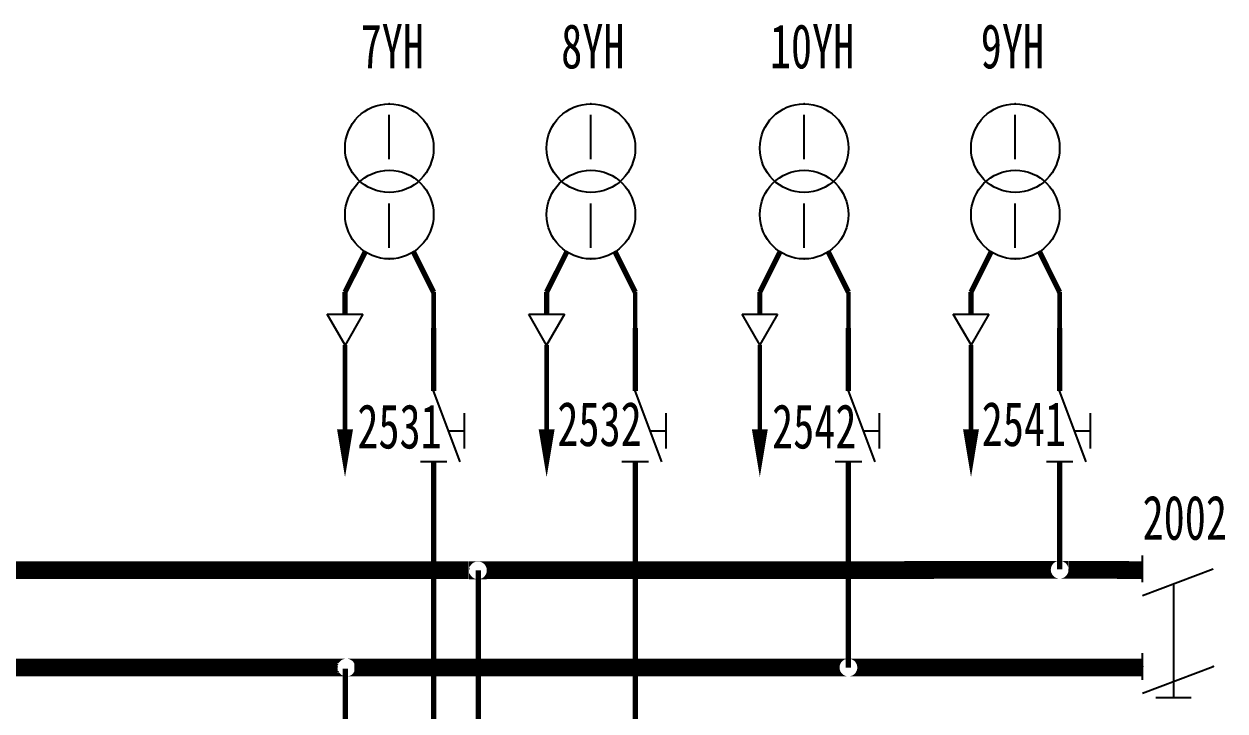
# Model space of a CAD drawing. Header units: millimetres. Extents: x 10667 to 23854, y -3427 to -2899.
# Drawn here: x 15367.5 to 15503, y -3157.6 to -3080.1 of the extents above; entities that cross this region are included whole.
import ezdxf

# ---------------------------------------------------------------- set-up
doc = ezdxf.new("R2010")
doc.units = ezdxf.units.MM
doc.header["$LTSCALE"] = 10
doc.linetypes.add('DASHED', pattern=[11, 5, 0.5, 5, 0.5])
for name, color, linetype in [('BLOCK', 3, 'Continuous'), ('LINE', 7, 'Continuous'), ('TEXT', 2, 'Continuous'), ('设    备', 3, 'Continuous'), ('设备编号', 2, 'Continuous'), ('连 接 线', 1, 'Continuous')]:
    doc.layers.add(name, color=color, linetype=linetype)
doc.styles.add('HZ', font='SimSun.ttf', dxfattribs={"width": 0.7})

# ---------------------------------------------------------------- blocks, each defined once
blk = doc.blocks.new('$JT')
at = {"color": 3}
blk.add_lwpolyline([(0, 0, 1.8, 0, 0), (0, 5.41, 0, 0, 0)], format="xyseb", dxfattribs=at)
blk = doc.blocks.new('$SGK1')
at = {"layer": 'BLOCK'}
for p, q in [((-3, 0), (0, -8)), ((-1.5, 0), (1.5, 0))]:
    blk.add_line(p, q, dxfattribs=at)
at = {"layer": 'TEXT', "color": 3}
for p, q in [((-3.5, -1.5), (-3.5, -5.5)), ((-1.6875, -3.5), (-3.5, -3.5))]:
    blk.add_line(p, q, dxfattribs=at)

msp = doc.modelspace()

# ---------------------------------------------------------------- linework, layer by layer
at = {"color": 3}
msp.add_line((15497.22, -3143.27), (15497.22, -3154.27), dxfattribs=at)
at = {"layer": 'BLOCK'}
for p, q in [((15493.72, -3143.09), (15493.72, -3140.09)), ((15493.72, -3144.59), (15501.72, -3141.59)), ((15493.72, -3154.09), (15493.72, -3151.09)), ((15493.72, -3155.59), (15501.72, -3152.59))]:
    msp.add_line(p, q, dxfattribs=at)
for p in [(15493.72, -3152.59), (15501.72, -3152.59)]:
    msp.add_point(p, dxfattribs=at)
at = {"layer": 'TEXT', "color": 3}
for p, q in [((15497.22, -3154.27), (15497.22, -3156.09)), ((15495.22, -3156.09), (15499.22, -3156.09))]:
    msp.add_line(p, q, dxfattribs=at)
at = {"layer": '设    备', "color": 3}
for p, q in [((15408.74, -3095.36), (15408.74, -3090.36)), ((15431.49, -3095.36), (15431.49, -3090.36)), ((15455.55, -3095.36), (15455.55, -3090.36)), ((15479.38, -3095.36), (15479.38, -3090.36)), ((15408.74, -3105.36), (15408.74, -3100.36)), ((15431.49, -3105.36), (15431.49, -3100.36)), ((15455.55, -3105.36), (15455.55, -3100.36)), ((15479.38, -3105.36), (15479.38, -3100.36))]:
    msp.add_line(p, q, dxfattribs=at)
for centre in [(15408.74, -3094.11), (15431.49, -3094.11), (15455.55, -3094.11), (15479.38, -3094.11), (15408.74, -3101.61), (15431.49, -3101.61), (15455.55, -3101.61), (15479.38, -3101.61)]:
    msp.add_circle(centre, 5, dxfattribs=at)
for p in [(15408.74, -3089.11), (15431.49, -3089.11), (15455.55, -3089.11), (15479.38, -3089.11), (15408.74, -3106.61), (15431.49, -3106.61), (15455.55, -3106.61), (15479.38, -3106.61)]:
    msp.add_point(p, dxfattribs=at)
at = {"layer": '设    备'}
for p in [(15413.74, -3121.5), (15436.49, -3121.5), (15460.55, -3121.5), (15484.38, -3121.5), (15413.74, -3129.5), (15436.49, -3129.5), (15460.55, -3129.5), (15484.38, -3129.5)]:
    msp.add_point(p, dxfattribs=at)
at = {"layer": '连 接 线', "color": 3}
for p, q in [((15403.74, -3116.33), (15401.74, -3112.86)), ((15401.74, -3112.86), (15405.74, -3112.86)), ((15405.74, -3112.86), (15403.74, -3116.33)), ((15426.49, -3116.33), (15424.49, -3112.86)), ((15424.49, -3112.86), (15428.49, -3112.86)), ((15428.49, -3112.86), (15426.49, -3116.33)), ((15450.55, -3116.32), (15448.55, -3112.86)), ((15448.55, -3112.86), (15452.55, -3112.86)), ((15452.55, -3112.86), (15450.55, -3116.32)), ((15474.38, -3116.32), (15472.38, -3112.86)), ((15472.38, -3112.86), (15476.38, -3112.86)), ((15476.38, -3112.86), (15474.38, -3116.32))]:
    msp.add_line(p, q, dxfattribs=at)
for points, const_width in [([(15403.74, -3110.36), (15406.02, -3105.81)], 0.6), ([(15413.74, -3110.36), (15411.46, -3105.81)], 0.6), ([(15426.49, -3110.36), (15428.77, -3105.81)], 0.6), ([(15436.49, -3110.36), (15434.21, -3105.81)], 0.6), ([(15450.55, -3110.36), (15452.83, -3105.8)], 0.6), ([(15460.55, -3110.36), (15458.27, -3105.8)], 0.6), ([(15474.38, -3110.36), (15476.66, -3105.8)], 0.6), ([(15484.38, -3110.36), (15482.11, -3105.8)], 0.6), ([(15413.74, -3114.42), (15413.74, -3110.36)], 0.5), ([(15436.49, -3114.42), (15436.49, -3110.36)], 0.5), ([(15460.55, -3114.41), (15460.55, -3110.36)], 0.5), ([(15484.38, -3114.42), (15484.38, -3110.36)], 0.5)]:
    msp.add_lwpolyline(points, dxfattribs=dict(at, const_width=const_width))
at = {"layer": '连 接 线'}
for points, const_width in [([(15403.74, -3110.36), (15403.74, -3112.86)], 0.6), ([(15426.49, -3110.36), (15426.49, -3112.86)], 0.6), ([(15450.55, -3110.36), (15450.55, -3112.86)], 0.6), ([(15474.38, -3110.36), (15474.38, -3112.86)], 0.6), ([(15413.74, -3114.42), (15413.74, -3121.5)], 0.6), ([(15436.49, -3114.42), (15436.49, -3121.5)], 0.6), ([(15460.55, -3114.41), (15460.55, -3121.5)], 0.6), ([(15484.38, -3114.42), (15484.38, -3121.5)], 0.6), ([(15413.74, -3129.5), (15413.74, -3174.04)], 0.6), ([(15436.49, -3129.5), (15436.49, -3163.37)], 0.6), ([(15460.55, -3129.5), (15460.55, -3152.72)], 0.6), ([(15484.38, -3129.5), (15484.38, -3141.65)], 0.6), ([(15332.38, -3141.72), (15417.69, -3141.72)], 2), ([(15419.73, -3141.72), (15463.34, -3141.72)], 2), ([(15463.34, -3141.72), (15483.38, -3141.68)], 2), ([(15485.38, -3141.68), (15493.68, -3141.72)], 2), ([(15418.77, -3141.73), (15418.77, -3182.81)], 0.6), ([(15347.58, -3152.72), (15399.94, -3152.72)], 2), ([(15394.51, -3152.72), (15402.88, -3152.72)], 2), ([(15404.78, -3152.72), (15459.56, -3152.72)], 2), ([(15461.55, -3152.72), (15471.15, -3152.72)], 2), ([(15470.38, -3152.72), (15472.98, -3152.72)], 2), ([(15472.73, -3152.72), (15493.71, -3152.72)], 2), ([(15403.77, -3152.83), (15403.77, -3182.81)], 0.6)]:
    msp.add_lwpolyline(points, dxfattribs=dict(at, const_width=const_width))
at = {"layer": '连 接 线', "color": 6, "linetype": 'DASHED', "ltscale": 0.5, "const_width": 0.5}
for points in [[(15403.74, -3116.33), (15403.74, -3126.33)], [(15426.49, -3116.33), (15426.49, -3126.33)], [(15450.55, -3116.32), (15450.55, -3126.32)], [(15474.38, -3116.32), (15474.38, -3126.32)]]:
    msp.add_lwpolyline(points, dxfattribs=at)
at = {"layer": '连 接 线', "color": 3}
for p in [(15403.74, -3110.36), (15426.49, -3110.36), (15450.55, -3110.36), (15474.38, -3110.36)]:
    msp.add_point(p, dxfattribs=at)
at = {"layer": '连 接 线'}
for points in [[(15417.74, -3140.75), (15418.83, -3140.75), (15417.74, -3140.77), (15418.91, -3140.77)], [(15417.74, -3140.75), (15418.74, -3140.75), (15417.74, -3140.75), (15418.83, -3140.75)], [(15417.74, -3140.75), (15418.65, -3140.75), (15417.74, -3140.75), (15418.74, -3140.75)], [(15417.74, -3140.77), (15418.57, -3140.77), (15417.74, -3140.75), (15418.65, -3140.75)], [(15417.74, -3140.78), (15418.48, -3140.78), (15417.74, -3140.77), (15418.57, -3140.77)], [(15417.74, -3140.81), (15418.4, -3140.81), (15417.74, -3140.78), (15418.48, -3140.78)], [(15417.74, -3140.84), (15418.32, -3140.84), (15417.74, -3140.81), (15418.4, -3140.81)], [(15417.74, -3140.88), (15418.24, -3140.88), (15417.74, -3140.84), (15418.32, -3140.84)], [(15417.74, -3140.93), (15418.17, -3140.93), (15417.74, -3140.88), (15418.24, -3140.88)], [(15417.74, -3140.98), (15418.1, -3140.98), (15417.74, -3140.93), (15418.17, -3140.93)], [(15417.74, -3141.04), (15418.03, -3141.04), (15417.74, -3140.98), (15418.1, -3140.98)], [(15417.74, -3141.11), (15417.97, -3141.11), (15417.74, -3141.04), (15418.03, -3141.04)], [(15417.74, -3141.18), (15417.92, -3141.18), (15417.74, -3141.11), (15417.97, -3141.11)], [(15417.74, -3141.25), (15417.87, -3141.25), (15417.74, -3141.18), (15417.92, -3141.18)], [(15417.74, -3141.33), (15417.83, -3141.33), (15417.74, -3141.25), (15417.87, -3141.25)], [(15418.83, -3140.75), (15419.74, -3140.75), (15418.74, -3140.75), (15419.74, -3140.75)], [(15418.91, -3140.77), (15419.74, -3140.77), (15418.83, -3140.75), (15419.74, -3140.75)], [(15419, -3140.78), (15419.74, -3140.78), (15418.91, -3140.77), (15419.74, -3140.77)], [(15419.08, -3140.81), (15419.74, -3140.81), (15419, -3140.78), (15419.74, -3140.78)], [(15419.16, -3140.84), (15419.74, -3140.84), (15419.08, -3140.81), (15419.74, -3140.81)], [(15419.24, -3140.88), (15419.74, -3140.88), (15419.16, -3140.84), (15419.74, -3140.84)], [(15419.31, -3140.93), (15419.74, -3140.93), (15419.24, -3140.88), (15419.74, -3140.88)], [(15419.38, -3140.98), (15419.74, -3140.98), (15419.31, -3140.93), (15419.74, -3140.93)], [(15419.45, -3141.04), (15419.74, -3141.04), (15419.38, -3140.98), (15419.74, -3140.98)], [(15419.51, -3141.11), (15419.74, -3141.11), (15419.45, -3141.04), (15419.74, -3141.04)], [(15419.56, -3141.18), (15419.74, -3141.18), (15419.51, -3141.11), (15419.74, -3141.11)], [(15419.61, -3141.25), (15419.74, -3141.25), (15419.56, -3141.18), (15419.74, -3141.18)], [(15419.65, -3141.33), (15419.74, -3141.33), (15419.61, -3141.25), (15419.74, -3141.25)], [(15419.68, -3141.41), (15419.74, -3141.41), (15419.65, -3141.33), (15419.74, -3141.33)], [(15483.38, -3140.68), (15484.38, -3140.68), (15483.38, -3140.69), (15484.47, -3140.69)], [(15483.38, -3140.69), (15484.3, -3140.69), (15483.38, -3140.68), (15484.38, -3140.68)], [(15483.38, -3140.69), (15484.47, -3140.69), (15483.38, -3140.7), (15484.56, -3140.7)], [(15483.38, -3140.7), (15484.21, -3140.7), (15483.38, -3140.69), (15484.3, -3140.69)], [(15483.38, -3140.72), (15484.12, -3140.72), (15483.38, -3140.7), (15484.21, -3140.7)], [(15483.38, -3140.74), (15484.04, -3140.74), (15483.38, -3140.72), (15484.12, -3140.72)], [(15483.38, -3140.78), (15483.96, -3140.78), (15483.38, -3140.74), (15484.04, -3140.74)], [(15483.38, -3140.82), (15483.88, -3140.82), (15483.38, -3140.78), (15483.96, -3140.78)], [(15483.38, -3140.86), (15483.81, -3140.86), (15483.38, -3140.82), (15483.88, -3140.82)], [(15483.38, -3140.92), (15483.74, -3140.92), (15483.38, -3140.86), (15483.81, -3140.86)], [(15483.38, -3140.98), (15483.68, -3140.98), (15483.38, -3140.92), (15483.74, -3140.92)], [(15483.38, -3141.04), (15483.62, -3141.04), (15483.38, -3140.98), (15483.68, -3140.98)], [(15483.38, -3141.11), (15483.56, -3141.11), (15483.38, -3141.04), (15483.62, -3141.04)], [(15483.38, -3141.18), (15483.52, -3141.18), (15483.38, -3141.11), (15483.56, -3141.11)], [(15483.38, -3141.26), (15483.48, -3141.26), (15483.38, -3141.18), (15483.52, -3141.18)], [(15483.38, -3141.34), (15483.44, -3141.34), (15483.38, -3141.26), (15483.48, -3141.26)], [(15483.38, -3141.42), (15483.42, -3141.42), (15483.38, -3141.34), (15483.44, -3141.34)], [(15484.47, -3140.69), (15485.38, -3140.69), (15484.38, -3140.68), (15485.38, -3140.68)], [(15484.56, -3140.7), (15485.38, -3140.7), (15484.47, -3140.69), (15485.38, -3140.69)], [(15484.64, -3140.72), (15485.38, -3140.72), (15484.56, -3140.7), (15485.38, -3140.7)], [(15484.73, -3140.74), (15485.38, -3140.74), (15484.64, -3140.72), (15485.38, -3140.72)], [(15484.81, -3140.78), (15485.38, -3140.78), (15484.73, -3140.74), (15485.38, -3140.74)], [(15484.88, -3140.82), (15485.38, -3140.82), (15484.81, -3140.78), (15485.38, -3140.78)], [(15484.96, -3140.86), (15485.38, -3140.86), (15484.88, -3140.82), (15485.38, -3140.82)], [(15485.03, -3140.92), (15485.38, -3140.92), (15484.96, -3140.86), (15485.38, -3140.86)], [(15485.09, -3140.98), (15485.38, -3140.98), (15485.03, -3140.92), (15485.38, -3140.92)], [(15485.15, -3141.04), (15485.38, -3141.04), (15485.09, -3140.98), (15485.38, -3140.98)], [(15485.2, -3141.11), (15485.38, -3141.11), (15485.15, -3141.04), (15485.38, -3141.04)], [(15485.25, -3141.18), (15485.38, -3141.18), (15485.2, -3141.11), (15485.38, -3141.11)], [(15485.29, -3141.26), (15485.38, -3141.26), (15485.25, -3141.18), (15485.38, -3141.18)], [(15485.32, -3141.34), (15485.38, -3141.34), (15485.29, -3141.26), (15485.38, -3141.26)], [(15485.35, -3141.42), (15485.38, -3141.42), (15485.32, -3141.34), (15485.38, -3141.34)], [(15417.74, -3141.53), (15417.8, -3141.53), (15417.74, -3141.45), (15417.83, -3141.45)], [(15417.74, -3141.62), (15417.77, -3141.62), (15417.74, -3141.53), (15417.8, -3141.53)], [(15417.74, -3141.7), (15417.75, -3141.7), (15417.74, -3141.62), (15417.77, -3141.62)], [(15417.74, -3141.79), (15417.74, -3141.79), (15417.74, -3141.7), (15417.75, -3141.7)], [(15417.74, -3141.96), (15417.74, -3141.96), (15417.74, -3142.05), (15417.75, -3142.05)], [(15417.74, -3142.05), (15417.75, -3142.05), (15417.74, -3142.13), (15417.77, -3142.13)], [(15417.74, -3142.13), (15417.77, -3142.13), (15417.74, -3142.22), (15417.8, -3142.22)], [(15417.74, -3142.17), (15417.83, -3142.17), (15417.74, -3142.25), (15417.87, -3142.25)], [(15417.74, -3142.22), (15417.8, -3142.22), (15417.74, -3142.3), (15417.83, -3142.3)], [(15417.74, -3142.25), (15417.87, -3142.25), (15417.74, -3142.32), (15417.92, -3142.32)], [(15417.74, -3142.32), (15417.92, -3142.32), (15417.74, -3142.39), (15417.97, -3142.39)], [(15417.74, -3142.39), (15417.97, -3142.39), (15417.74, -3142.46), (15418.03, -3142.46)], [(15417.74, -3142.46), (15418.03, -3142.46), (15417.74, -3142.52), (15418.1, -3142.52)], [(15417.74, -3142.52), (15418.1, -3142.52), (15417.74, -3142.57), (15418.17, -3142.57)], [(15417.74, -3142.57), (15418.17, -3142.57), (15417.74, -3142.62), (15418.24, -3142.62)], [(15417.74, -3142.62), (15418.24, -3142.62), (15417.74, -3142.66), (15418.32, -3142.66)], [(15417.74, -3142.66), (15418.32, -3142.66), (15417.74, -3142.69), (15418.4, -3142.69)], [(15417.74, -3142.69), (15418.4, -3142.69), (15417.74, -3142.72), (15418.48, -3142.72)], [(15417.74, -3142.72), (15418.48, -3142.72), (15417.74, -3142.74), (15418.57, -3142.74)], [(15418.91, -3142.74), (15419.74, -3142.74), (15419, -3142.72), (15419.74, -3142.72)], [(15419, -3142.72), (15419.74, -3142.72), (15419.08, -3142.69), (15419.74, -3142.69)], [(15419.08, -3142.69), (15419.74, -3142.69), (15419.16, -3142.66), (15419.74, -3142.66)], [(15419.16, -3142.66), (15419.74, -3142.66), (15419.24, -3142.62), (15419.74, -3142.62)], [(15419.24, -3142.62), (15419.74, -3142.62), (15419.31, -3142.57), (15419.74, -3142.57)], [(15419.31, -3142.57), (15419.74, -3142.57), (15419.38, -3142.52), (15419.74, -3142.52)], [(15419.38, -3142.52), (15419.74, -3142.52), (15419.45, -3142.46), (15419.74, -3142.46)], [(15419.45, -3142.46), (15419.74, -3142.46), (15419.51, -3142.39), (15419.74, -3142.39)], [(15419.51, -3142.39), (15419.74, -3142.39), (15419.56, -3142.32), (15419.74, -3142.32)], [(15419.56, -3142.32), (15419.74, -3142.32), (15419.61, -3142.25), (15419.74, -3142.25)], [(15419.61, -3142.25), (15419.74, -3142.25), (15419.65, -3142.17), (15419.74, -3142.17)], [(15419.65, -3142.17), (15419.74, -3142.17), (15419.68, -3142.09), (15419.74, -3142.09)], [(15419.71, -3141.49), (15419.74, -3141.49), (15419.68, -3141.41), (15419.74, -3141.41)], [(15419.68, -3142.09), (15419.74, -3142.09), (15419.71, -3142.01), (15419.74, -3142.01)], [(15419.72, -3141.58), (15419.74, -3141.58), (15419.71, -3141.49), (15419.74, -3141.49)], [(15419.71, -3142.01), (15419.74, -3142.01), (15419.72, -3141.92), (15419.74, -3141.92)], [(15419.74, -3141.66), (15419.74, -3141.66), (15419.72, -3141.58), (15419.74, -3141.58)], [(15419.74, -3141.84), (15419.74, -3141.84), (15419.74, -3141.75)], [(15483.38, -3141.51), (15483.4, -3141.51), (15483.38, -3141.42), (15483.42, -3141.42)], [(15483.38, -3141.6), (15483.39, -3141.6), (15483.38, -3141.51), (15483.4, -3141.51)], [(15483.38, -3141.68), (15483.38, -3141.68), (15483.38, -3141.6), (15483.39, -3141.6)], [(15483.38, -3141.68), (15483.38, -3141.68), (15483.38, -3141.77), (15483.39, -3141.77)], [(15483.38, -3141.77), (15483.39, -3141.77), (15483.38, -3141.86), (15483.4, -3141.86)], [(15483.38, -3141.86), (15483.4, -3141.86), (15483.38, -3141.94), (15483.42, -3141.94)], [(15483.38, -3141.94), (15483.42, -3141.94), (15483.38, -3142.02), (15483.44, -3142.02)], [(15483.38, -3142.02), (15483.44, -3142.02), (15483.38, -3142.1), (15483.48, -3142.1)], [(15483.38, -3142.1), (15483.48, -3142.1), (15483.38, -3142.18), (15483.52, -3142.18)], [(15483.38, -3142.18), (15483.52, -3142.18), (15483.38, -3142.26), (15483.56, -3142.26)], [(15483.38, -3142.26), (15483.56, -3142.26), (15483.38, -3142.33), (15483.62, -3142.33)], [(15483.38, -3142.33), (15483.62, -3142.33), (15483.38, -3142.39), (15483.68, -3142.39)], [(15483.38, -3142.39), (15483.68, -3142.39), (15483.38, -3142.45), (15483.74, -3142.45)], [(15483.38, -3142.45), (15483.74, -3142.45), (15483.38, -3142.5), (15483.81, -3142.5)], [(15483.38, -3142.5), (15483.81, -3142.5), (15483.38, -3142.55), (15483.88, -3142.55)], [(15483.38, -3142.55), (15483.88, -3142.55), (15483.38, -3142.59), (15483.96, -3142.59)], [(15483.38, -3142.59), (15483.96, -3142.59), (15483.38, -3142.62), (15484.04, -3142.62)], [(15483.38, -3142.62), (15484.04, -3142.62), (15483.38, -3142.65), (15484.12, -3142.65)], [(15483.38, -3142.65), (15484.12, -3142.65), (15483.38, -3142.67), (15484.21, -3142.67)], [(15483.38, -3142.67), (15484.21, -3142.67), (15483.38, -3142.68), (15484.3, -3142.68)], [(15483.38, -3142.68), (15484.3, -3142.68), (15483.38, -3142.68), (15484.38, -3142.68)], [(15484.38, -3142.68), (15485.38, -3142.68), (15484.47, -3142.68), (15485.38, -3142.68)], [(15484.47, -3142.68), (15485.38, -3142.68), (15484.56, -3142.67), (15485.38, -3142.67)], [(15484.56, -3142.67), (15485.38, -3142.67), (15484.64, -3142.65), (15485.38, -3142.65)], [(15484.64, -3142.65), (15485.38, -3142.65), (15484.73, -3142.62), (15485.38, -3142.62)], [(15484.73, -3142.62), (15485.38, -3142.62), (15484.81, -3142.59), (15485.38, -3142.59)], [(15484.81, -3142.59), (15485.38, -3142.59), (15484.88, -3142.55), (15485.38, -3142.55)], [(15484.88, -3142.55), (15485.38, -3142.55), (15484.96, -3142.5), (15485.38, -3142.5)], [(15484.96, -3142.5), (15485.38, -3142.5), (15485.03, -3142.45), (15485.38, -3142.45)], [(15485.03, -3142.45), (15485.38, -3142.45), (15485.09, -3142.39), (15485.38, -3142.39)], [(15485.09, -3142.39), (15485.38, -3142.39), (15485.15, -3142.33), (15485.38, -3142.33)], [(15485.15, -3142.33), (15485.38, -3142.33), (15485.2, -3142.26), (15485.38, -3142.26)], [(15485.2, -3142.26), (15485.38, -3142.26), (15485.25, -3142.18), (15485.38, -3142.18)], [(15485.25, -3142.18), (15485.38, -3142.18), (15485.29, -3142.1), (15485.38, -3142.1)], [(15485.29, -3142.1), (15485.38, -3142.1), (15485.32, -3142.02), (15485.38, -3142.02)], [(15485.32, -3142.02), (15485.38, -3142.02), (15485.35, -3141.94), (15485.38, -3141.94)], [(15485.37, -3141.51), (15485.38, -3141.51), (15485.35, -3141.42), (15485.38, -3141.42)], [(15485.35, -3141.94), (15485.38, -3141.94), (15485.37, -3141.86), (15485.38, -3141.86)], [(15485.38, -3141.6), (15485.38, -3141.6), (15485.37, -3141.51), (15485.38, -3141.51)], [(15485.38, -3141.77), (15485.38, -3141.77), (15485.38, -3141.68)], [(15417.74, -3142.74), (15418.57, -3142.74), (15417.74, -3142.75), (15418.65, -3142.75)], [(15417.74, -3142.75), (15418.65, -3142.75), (15417.74, -3142.75), (15418.74, -3142.75)], [(15418.74, -3142.75), (15419.74, -3142.75), (15418.83, -3142.75), (15419.74, -3142.75)], [(15418.83, -3142.75), (15419.74, -3142.75), (15418.91, -3142.74), (15419.74, -3142.74)], [(15402.89, -3151.72), (15403.98, -3151.72), (15402.89, -3151.73), (15404.07, -3151.73)], [(15402.89, -3151.72), (15403.89, -3151.72), (15402.89, -3151.72), (15403.98, -3151.72)], [(15402.89, -3151.72), (15403.81, -3151.72), (15402.89, -3151.72), (15403.89, -3151.72)], [(15402.89, -3151.73), (15403.72, -3151.73), (15402.89, -3151.72), (15403.81, -3151.72)], [(15402.89, -3151.75), (15403.63, -3151.75), (15402.89, -3151.73), (15403.72, -3151.73)], [(15402.89, -3151.78), (15403.55, -3151.78), (15402.89, -3151.75), (15403.63, -3151.75)], [(15402.89, -3151.81), (15403.47, -3151.81), (15402.89, -3151.78), (15403.55, -3151.78)], [(15402.89, -3151.85), (15403.39, -3151.85), (15402.89, -3151.81), (15403.47, -3151.81)], [(15402.89, -3151.9), (15403.32, -3151.9), (15402.89, -3151.85), (15403.39, -3151.85)], [(15402.89, -3151.95), (15403.25, -3151.95), (15402.89, -3151.9), (15403.32, -3151.9)], [(15402.89, -3152.01), (15403.19, -3152.01), (15402.89, -3151.95), (15403.25, -3151.95)], [(15402.89, -3152.07), (15403.13, -3152.07), (15402.89, -3152.01), (15403.19, -3152.01)], [(15402.89, -3152.14), (15403.07, -3152.14), (15402.89, -3152.07), (15403.13, -3152.07)], [(15402.89, -3152.17), (15403.03, -3152.17), (15402.89, -3152.1), (15403.07, -3152.1)], [(15402.89, -3152.25), (15402.99, -3152.25), (15402.89, -3152.17), (15403.03, -3152.17)], [(15403.98, -3151.72), (15404.89, -3151.72), (15403.89, -3151.72), (15404.89, -3151.72)], [(15404.07, -3151.73), (15404.89, -3151.73), (15403.98, -3151.72), (15404.89, -3151.72)], [(15404.15, -3151.75), (15404.89, -3151.75), (15404.07, -3151.73), (15404.89, -3151.73)], [(15404.24, -3151.78), (15404.89, -3151.78), (15404.15, -3151.75), (15404.89, -3151.75)], [(15404.32, -3151.81), (15404.89, -3151.81), (15404.24, -3151.78), (15404.89, -3151.78)], [(15404.39, -3151.85), (15404.89, -3151.85), (15404.32, -3151.81), (15404.89, -3151.81)], [(15404.47, -3151.9), (15404.89, -3151.9), (15404.39, -3151.85), (15404.89, -3151.85)], [(15404.54, -3151.95), (15404.89, -3151.95), (15404.47, -3151.9), (15404.89, -3151.9)], [(15404.6, -3152.01), (15404.89, -3152.01), (15404.54, -3151.95), (15404.89, -3151.95)], [(15404.66, -3152.07), (15404.89, -3152.07), (15404.6, -3152.01), (15404.89, -3152.01)], [(15404.71, -3152.14), (15404.89, -3152.14), (15404.66, -3152.07), (15404.89, -3152.07)], [(15404.76, -3152.22), (15404.89, -3152.22), (15404.71, -3152.14), (15404.89, -3152.14)], [(15459.55, -3151.72), (15460.63, -3151.72), (15459.55, -3151.73), (15460.72, -3151.73)], [(15459.55, -3151.72), (15460.55, -3151.72), (15459.55, -3151.72), (15460.63, -3151.72)], [(15459.55, -3151.72), (15460.46, -3151.72), (15459.55, -3151.72), (15460.55, -3151.72)], [(15459.55, -3151.73), (15460.37, -3151.73), (15459.55, -3151.72), (15460.46, -3151.72)], [(15459.55, -3151.75), (15460.29, -3151.75), (15459.55, -3151.73), (15460.37, -3151.73)], [(15459.55, -3151.78), (15460.21, -3151.78), (15459.55, -3151.75), (15460.29, -3151.75)], [(15459.55, -3151.81), (15460.12, -3151.81), (15459.55, -3151.78), (15460.21, -3151.78)], [(15459.55, -3151.85), (15460.05, -3151.85), (15459.55, -3151.81), (15460.12, -3151.81)], [(15459.55, -3151.9), (15459.97, -3151.9), (15459.55, -3151.85), (15460.05, -3151.85)], [(15459.55, -3151.95), (15459.9, -3151.95), (15459.55, -3151.9), (15459.97, -3151.9)], [(15459.55, -3152.01), (15459.84, -3152.01), (15459.55, -3151.95), (15459.9, -3151.95)], [(15459.55, -3152.07), (15459.78, -3152.07), (15459.55, -3152.01), (15459.84, -3152.01)], [(15459.55, -3152.14), (15459.73, -3152.14), (15459.55, -3152.07), (15459.78, -3152.07)], [(15459.55, -3152.22), (15459.68, -3152.22), (15459.55, -3152.14), (15459.73, -3152.14)], [(15460.63, -3151.72), (15461.55, -3151.72), (15460.55, -3151.72), (15461.55, -3151.72)], [(15460.72, -3151.73), (15461.55, -3151.73), (15460.63, -3151.72), (15461.55, -3151.72)], [(15460.81, -3151.75), (15461.55, -3151.75), (15460.72, -3151.73), (15461.55, -3151.73)], [(15460.89, -3151.78), (15461.55, -3151.78), (15460.81, -3151.75), (15461.55, -3151.75)], [(15460.97, -3151.81), (15461.55, -3151.81), (15460.89, -3151.78), (15461.55, -3151.78)], [(15461.05, -3151.85), (15461.55, -3151.85), (15460.97, -3151.81), (15461.55, -3151.81)], [(15461.12, -3151.9), (15461.55, -3151.9), (15461.05, -3151.85), (15461.55, -3151.85)], [(15461.19, -3151.95), (15461.55, -3151.95), (15461.12, -3151.9), (15461.55, -3151.9)], [(15461.25, -3152.01), (15461.55, -3152.01), (15461.19, -3151.95), (15461.55, -3151.95)], [(15461.31, -3152.07), (15461.55, -3152.07), (15461.25, -3152.01), (15461.55, -3152.01)], [(15461.37, -3152.14), (15461.55, -3152.14), (15461.31, -3152.07), (15461.55, -3152.07)], [(15461.41, -3152.22), (15461.55, -3152.22), (15461.37, -3152.14), (15461.55, -3152.14)], [(15402.89, -3152.41), (15402.95, -3152.41), (15402.89, -3152.33), (15402.99, -3152.33)], [(15402.89, -3152.57), (15402.93, -3152.57), (15402.89, -3152.49), (15402.95, -3152.49)], [(15402.89, -3152.66), (15402.91, -3152.66), (15402.89, -3152.57), (15402.93, -3152.57)], [(15402.89, -3152.74), (15402.9, -3152.74), (15402.89, -3152.66), (15402.91, -3152.66)], [(15402.89, -3152.83), (15402.89, -3152.83), (15402.89, -3152.74), (15402.9, -3152.74)], [(15402.89, -3152.83), (15402.89, -3152.83), (15402.89, -3152.92), (15402.9, -3152.92)], [(15402.89, -3152.92), (15402.9, -3152.92), (15402.89, -3153.01), (15402.91, -3153.01)], [(15402.89, -3153.01), (15402.91, -3153.01), (15402.89, -3153.09), (15402.93, -3153.09)], [(15402.89, -3153.09), (15402.95, -3153.09), (15402.89, -3153.17), (15402.99, -3153.17)], [(15402.89, -3153.09), (15402.99, -3153.09), (15402.89, -3153.17), (15403.03, -3153.17)], [(15402.89, -3153.09), (15402.93, -3153.09), (15402.89, -3153.17), (15402.95, -3153.17)], [(15402.89, -3153.17), (15403.03, -3153.17), (15402.89, -3153.24), (15403.07, -3153.24)], [(15402.89, -3153.29), (15403.07, -3153.29), (15402.89, -3153.36), (15403.13, -3153.36)], [(15402.89, -3153.36), (15403.13, -3153.36), (15402.89, -3153.42), (15403.19, -3153.42)], [(15402.89, -3153.42), (15403.19, -3153.42), (15402.89, -3153.48), (15403.25, -3153.48)], [(15402.89, -3153.48), (15403.25, -3153.48), (15402.89, -3153.54), (15403.32, -3153.54)], [(15402.89, -3153.54), (15403.32, -3153.54), (15402.89, -3153.58), (15403.39, -3153.58)], [(15404.39, -3153.58), (15404.89, -3153.58), (15404.47, -3153.54), (15404.89, -3153.54)], [(15404.47, -3153.54), (15404.89, -3153.54), (15404.54, -3153.48), (15404.89, -3153.48)], [(15404.54, -3153.48), (15404.89, -3153.48), (15404.6, -3153.42), (15404.89, -3153.42)], [(15404.6, -3153.42), (15404.89, -3153.42), (15404.66, -3153.36), (15404.89, -3153.36)], [(15404.66, -3153.36), (15404.89, -3153.36), (15404.71, -3153.29), (15404.89, -3153.29)], [(15404.71, -3153.29), (15404.89, -3153.29), (15404.76, -3153.22), (15404.89, -3153.22)], [(15404.8, -3152.29), (15404.89, -3152.29), (15404.76, -3152.22), (15404.89, -3152.22)], [(15404.76, -3153.22), (15404.89, -3153.22), (15404.8, -3153.14), (15404.89, -3153.14)], [(15404.83, -3152.37), (15404.89, -3152.37), (15404.8, -3152.29), (15404.89, -3152.29)], [(15404.8, -3153.14), (15404.89, -3153.14), (15404.83, -3153.06), (15404.89, -3153.06)], [(15404.86, -3152.46), (15404.89, -3152.46), (15404.83, -3152.37), (15404.89, -3152.37)], [(15404.83, -3153.06), (15404.89, -3153.06), (15404.86, -3152.98), (15404.89, -3152.98)], [(15404.88, -3152.54), (15404.89, -3152.54), (15404.86, -3152.46), (15404.89, -3152.46)], [(15404.86, -3152.98), (15404.89, -3152.98), (15404.88, -3152.89), (15404.89, -3152.89)], [(15404.89, -3152.63), (15404.89, -3152.63), (15404.88, -3152.54), (15404.89, -3152.54)], [(15404.89, -3152.8), (15404.89, -3152.8), (15404.89, -3152.72)], [(15459.55, -3152.29), (15459.64, -3152.29), (15459.55, -3152.22), (15459.68, -3152.22)], [(15459.55, -3152.37), (15459.61, -3152.37), (15459.55, -3152.29), (15459.64, -3152.29)], [(15459.55, -3152.46), (15459.58, -3152.46), (15459.55, -3152.37), (15459.61, -3152.37)], [(15459.55, -3152.54), (15459.56, -3152.54), (15459.55, -3152.46), (15459.58, -3152.46)], [(15459.55, -3152.63), (15459.55, -3152.63), (15459.55, -3152.54), (15459.56, -3152.54)], [(15459.55, -3152.8), (15459.55, -3152.8), (15459.55, -3152.89), (15459.56, -3152.89)], [(15459.55, -3152.89), (15459.56, -3152.89), (15459.55, -3152.97), (15459.58, -3152.97)], [(15459.55, -3152.97), (15459.58, -3152.97), (15459.55, -3153.06), (15459.61, -3153.06)], [(15459.55, -3153.06), (15459.61, -3153.06), (15459.55, -3153.14), (15459.64, -3153.14)], [(15459.55, -3153.14), (15459.64, -3153.14), (15459.55, -3153.22), (15459.68, -3153.22)], [(15459.55, -3153.22), (15459.68, -3153.22), (15459.55, -3153.29), (15459.73, -3153.29)], [(15459.55, -3153.29), (15459.73, -3153.29), (15459.55, -3153.36), (15459.78, -3153.36)], [(15459.55, -3153.36), (15459.78, -3153.36), (15459.55, -3153.42), (15459.84, -3153.42)], [(15459.55, -3153.42), (15459.84, -3153.42), (15459.55, -3153.48), (15459.9, -3153.48)], [(15459.55, -3153.48), (15459.9, -3153.48), (15459.55, -3153.53), (15459.97, -3153.53)], [(15459.55, -3153.53), (15459.97, -3153.53), (15459.55, -3153.58), (15460.05, -3153.58)], [(15461.05, -3153.58), (15461.55, -3153.58), (15461.12, -3153.53), (15461.55, -3153.53)], [(15461.12, -3153.53), (15461.55, -3153.53), (15461.19, -3153.48), (15461.55, -3153.48)], [(15461.19, -3153.48), (15461.55, -3153.48), (15461.25, -3153.42), (15461.55, -3153.42)], [(15461.25, -3153.42), (15461.55, -3153.42), (15461.31, -3153.36), (15461.55, -3153.36)], [(15461.31, -3153.36), (15461.55, -3153.36), (15461.37, -3153.29), (15461.55, -3153.29)], [(15461.37, -3153.29), (15461.55, -3153.29), (15461.41, -3153.22), (15461.55, -3153.22)], [(15461.45, -3152.29), (15461.55, -3152.29), (15461.41, -3152.22), (15461.55, -3152.22)], [(15461.41, -3153.22), (15461.55, -3153.22), (15461.45, -3153.14), (15461.55, -3153.14)], [(15461.49, -3152.37), (15461.55, -3152.37), (15461.45, -3152.29), (15461.55, -3152.29)], [(15461.45, -3153.14), (15461.55, -3153.14), (15461.49, -3153.06), (15461.55, -3153.06)], [(15461.51, -3152.46), (15461.55, -3152.46), (15461.49, -3152.37), (15461.55, -3152.37)], [(15461.49, -3153.06), (15461.55, -3153.06), (15461.51, -3152.97), (15461.55, -3152.97)], [(15461.53, -3152.54), (15461.55, -3152.54), (15461.51, -3152.46), (15461.55, -3152.46)], [(15461.51, -3152.97), (15461.55, -3152.97), (15461.53, -3152.89), (15461.55, -3152.89)], [(15461.54, -3152.63), (15461.55, -3152.63), (15461.53, -3152.54), (15461.55, -3152.54)], [(15461.53, -3152.89), (15461.55, -3152.89), (15461.54, -3152.8), (15461.55, -3152.8)], [(15461.55, -3152.72), (15461.55, -3152.72), (15461.54, -3152.63), (15461.55, -3152.63)], [(15461.54, -3152.8), (15461.55, -3152.8), (15461.55, -3152.72)], [(15402.89, -3153.58), (15403.39, -3153.58), (15402.89, -3153.62), (15403.47, -3153.62)], [(15402.89, -3153.62), (15403.47, -3153.62), (15402.89, -3153.66), (15403.55, -3153.66)], [(15402.89, -3153.66), (15403.55, -3153.66), (15402.89, -3153.68), (15403.63, -3153.68)], [(15402.89, -3153.68), (15403.63, -3153.68), (15402.89, -3153.7), (15403.72, -3153.7)], [(15402.89, -3153.7), (15403.72, -3153.7), (15402.89, -3153.71), (15403.81, -3153.71)], [(15402.89, -3153.71), (15403.81, -3153.71), (15402.89, -3153.72), (15403.89, -3153.72)], [(15403.89, -3153.72), (15404.89, -3153.72), (15403.98, -3153.71), (15404.89, -3153.71)], [(15403.98, -3153.71), (15404.89, -3153.71), (15404.07, -3153.7), (15404.89, -3153.7)], [(15404.07, -3153.7), (15404.89, -3153.7), (15404.15, -3153.68), (15404.89, -3153.68)], [(15404.15, -3153.68), (15404.89, -3153.68), (15404.24, -3153.66), (15404.89, -3153.66)], [(15404.24, -3153.66), (15404.89, -3153.66), (15404.32, -3153.62), (15404.89, -3153.62)], [(15404.32, -3153.62), (15404.89, -3153.62), (15404.39, -3153.58), (15404.89, -3153.58)], [(15459.55, -3153.58), (15460.05, -3153.58), (15459.55, -3153.62), (15460.12, -3153.62)], [(15459.55, -3153.62), (15460.12, -3153.62), (15459.55, -3153.65), (15460.21, -3153.65)], [(15459.55, -3153.65), (15460.21, -3153.65), (15459.55, -3153.68), (15460.29, -3153.68)], [(15459.55, -3153.68), (15460.29, -3153.68), (15459.55, -3153.7), (15460.37, -3153.7)], [(15459.55, -3153.7), (15460.37, -3153.7), (15459.55, -3153.71), (15460.46, -3153.71)], [(15459.55, -3153.71), (15460.46, -3153.71), (15459.55, -3153.72), (15460.55, -3153.72)], [(15460.55, -3153.72), (15461.55, -3153.72), (15460.63, -3153.71), (15461.55, -3153.71)], [(15460.63, -3153.71), (15461.55, -3153.71), (15460.72, -3153.7), (15461.55, -3153.7)], [(15460.72, -3153.7), (15461.55, -3153.7), (15460.81, -3153.68), (15461.55, -3153.68)], [(15460.81, -3153.68), (15461.55, -3153.68), (15460.89, -3153.65), (15461.55, -3153.65)], [(15460.89, -3153.65), (15461.55, -3153.65), (15460.97, -3153.62), (15461.55, -3153.62)], [(15460.97, -3153.62), (15461.55, -3153.62), (15461.05, -3153.58), (15461.55, -3153.58)]]:
    msp.add_solid(points, dxfattribs=at)

# ---------------------------------------------------------------- block references
at = {"layer": 'LINE', "rotation": 180}
for p in [(15413.74, -3129.5), (15436.49, -3129.5), (15460.55, -3129.5), (15484.38, -3129.5)]:
    msp.add_blockref('$SGK1', p, dxfattribs=at)
at = {"layer": '连 接 线', "color": 3, "rotation": 180}
for p in [(15403.74, -3125.83), (15426.49, -3125.83), (15450.55, -3125.82), (15474.38, -3125.82)]:
    msp.add_blockref('$JT', p, dxfattribs=at)

# ---------------------------------------------------------------- texts
at = {"layer": '设备编号', "color": 6, "style": 'HZ', "width": 0.7}
for s, p in [('7YH', (15405.5, -3085.11)), ('8YH', (15428.13, -3085.11)), ('10YH', (15451.68, -3085.11)), ('9YH', (15475.48, -3085.11)), ('2531', (15405.13, -3128)), ('2532', (15427.7, -3127.73)), ('2542', (15451.93, -3128)), ('2541', (15475.59, -3127.73)), ('2002', (15493.74, -3138.3))]:
    msp.add_text(s, height=5, dxfattribs=at).set_placement(p)

doc.saveas('drawing.dxf')
